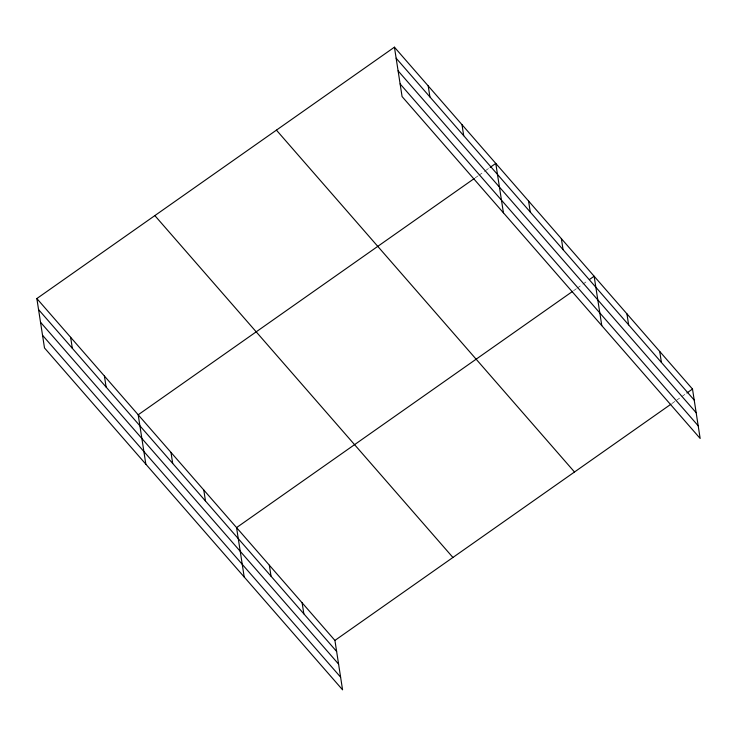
<?xml version="1.0" encoding="UTF-8"?>
<svg xmlns="http://www.w3.org/2000/svg" width="737" height="737" viewBox="0 0 737 737"><rect width="100%" height="100%" fill="white"/><g stroke="black" fill="none" stroke-linecap="round" stroke-linejoin="round"><path stroke-width="0.55" stroke-dasharray="3.69 2.76" d="M475.172 177.903L477.981 175.922M478.921 175.268L484.541 171.316M485.471 170.652L489.221 168.027M573.533 290.719L576.343 288.738M577.283 288.084L581.963 284.786M582.903 284.132L587.582 280.843M671.895 403.535L675.645 400.9M676.584 400.237L685.944 393.659"/><path stroke-width="1.11" d="M36.85 298.549L334.92 640.425L342.567 689.823L44.496 347.947L36.85 298.549L394.433 47.177L692.504 389.053L700.15 438.451L402.08 96.575L394.433 47.177M474.232 178.557L138.197 414.793L145.843 464.19M490.16 167.363L495.771 163.411L503.426 212.809M572.603 291.373L236.559 527.609L244.205 577.007M589.453 279.526L594.142 276.228L601.788 325.634M334.92 640.425L670.965 404.189M686.884 392.996L692.504 389.053M396.137 58.195L694.208 400.071M398.1 70.863L696.17 412.729M400.117 83.917L698.188 425.783M276.43 130.136L574.501 472.002M154.853 215.6L452.923 557.467M38.554 309.577L336.625 651.444M40.517 322.235L338.587 664.111M42.534 335.289L340.614 677.156M659.716 351.448L661.421 362.466M626.929 313.833L628.633 324.86M561.354 238.622L563.059 249.65M528.567 201.017L530.272 212.044M461.998 124.673L463.702 135.691M428.215 85.925L429.92 96.943M302.133 602.82L303.837 613.838M269.346 565.215L271.05 576.233M203.771 490.004L205.476 501.022M170.984 452.398L172.688 463.416M104.414 376.045L106.119 387.063M70.632 337.297L72.337 348.315"/></g></svg>
